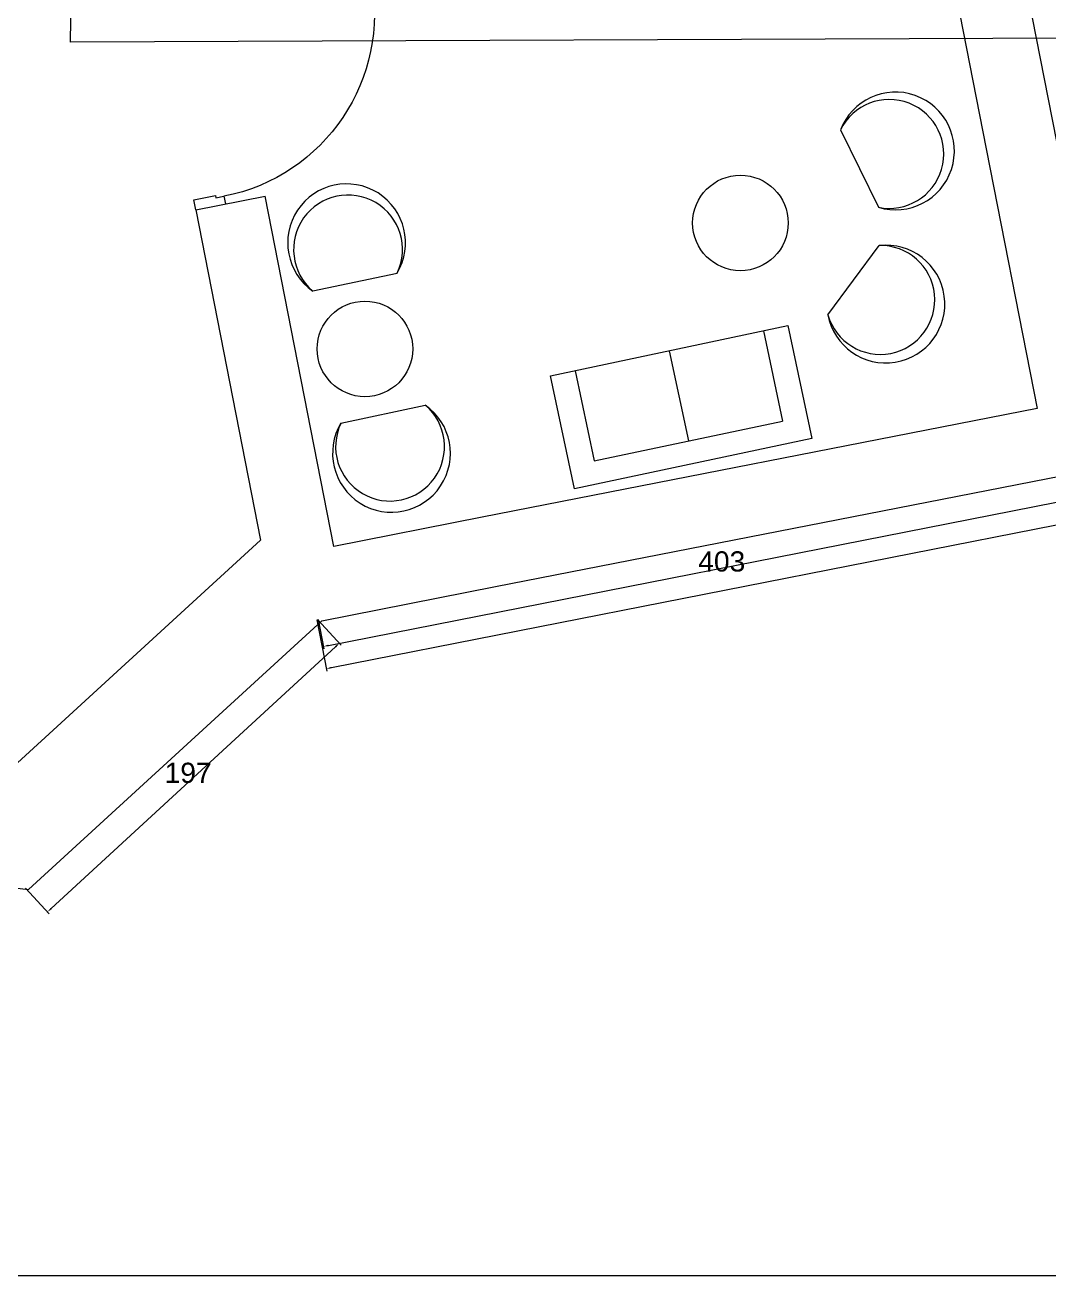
# Model space of a CAD drawing. Header units: inches. Extents: x 3473 to 6569, y -2621 to 2096.
# Drawn here: x 5083 to 5590, y 28 to 648 of the extents above; entities that cross this region are included whole.
import ezdxf

# ---------------------------------------------------------------- set-up
doc = ezdxf.new("R2010")
doc.units = ezdxf.units.IN
doc.header["$MEASUREMENT"] = 0
doc.styles.add('Annotative', font='arial.ttf')

msp = doc.modelspace()

# ---------------------------------------------------------------- linework, layer by layer
at = {"color": 7, "lineweight": 0}
for p, q in [((5625.34, 430.29), (5516.12, 987.12)), ((5488.51, 946.04), (5557.36, 595.01)), ((5105.44, 639.31), (5107.98, 800)), ((6539.29, 645.27), (5105.44, 639.31)), ((5486.86, 595.87), (5505.66, 557.54)), ((5557.36, 595.01), (5584.26, 457.9)), ((5166.55, 561.28), (5177.34, 563.4)), ((5167.51, 556.37), (5166.55, 561.28)), ((5167.51, 556.37), (5201.86, 563.11)), ((5177.34, 563.4), (5177.57, 562.22)), ((5177.57, 562.22), (5181.5, 562.99)), ((5181.5, 562.99), (5182.23, 559.26)), ((5235.89, 389.57), (5201.86, 563.11)), ((5167.51, 556.37), (5199.62, 392.68)), ((5480.68, 504.31), (5506.07, 538.62)), ((5225.53, 516.09), (5267.28, 524.99)), ((5343.31, 474.02), (5460.86, 498.93)), ((5448.77, 496.36), (5458.24, 451.67)), ((5460.86, 498.93), (5472.7, 443.04)), ((5234.73, 329.5), (6037.56, 487.57)), ((5402.08, 486.47), (5411.55, 441.78)), ((5355.15, 418.13), (5343.31, 474.02)), ((5355.4, 476.58), (5364.87, 431.89)), ((5239.48, 450.68), (5281.23, 459.58)), ((5584.26, 457.9), (5309.36, 403.98)), ((5364.87, 431.89), (5458.24, 451.67)), ((5472.7, 443.04), (5355.15, 418.13)), ((5316.09, 369.64), (5625.34, 430.29)), ((5233.26, 340.49), (5623.67, 417.36)), ((5309.36, 403.98), (5235.89, 389.57)), ((5199.62, 392.68), (5058.06, 263.01)), ((5230.07, 352.76), (5316.09, 369.64)), ((5227.82, 353.32), (5239.5, 340.63)), ((5228.19, 353.3), (5231.04, 338.78)), ((5084.71, 219.62), (5230.07, 352.76)), ((5227.52, 353.17), (5232.52, 327.79)), ((5095.9, 210.13), (5236.82, 339.86)), ((5020.39, 227.15), (5084.71, 219.62)), ((5083.23, 220.2), (5094.91, 207.52)), ((6560.71, 28.12), (3473.49, 28.12))]:
    msp.add_line(p, q, dxfattribs=at)
for centre in [(5437.32, 549.78), (5251.35, 487.4), (5251.35, 487.4)]:
    msp.add_circle(centre, 23.66, dxfattribs=at)
for centre, radius, start, end in [((5514.12, 585.47), 29.18, 253.14712, 159.11722), ((5511.06, 583.97), 26.97, 258.45047, 153.81388), ((5242.26, 539.99), 29.18, 329.05552, 235.02562), ((5242.97, 536.66), 26.97, 334.35887, 229.72228), ((5509.37, 509.63), 29.18, 190.51021, 96.48031), ((5506.63, 511.66), 26.97, 195.81356, 91.17697), ((5264.51, 435.67), 29.18, 149.05552, 55.02562), ((5263.8, 439.01), 26.97, 154.35887, 49.72228)]:
    msp.add_arc(centre, radius, start, end, dxfattribs=at)
at = {"color": 7, "lineweight": 0, "extrusion": (0, 0, -1)}
msp.add_ellipse((5163.71, 653.66), major_axis=(-90.67, -17.78), ratio=1, start_param=3.141585, end_param=4.712381, dxfattribs=at)
at = {"color": 7, "lineweight": 0}
for points in [[(5233.18, 340.9), (5233.34, 340.08), (5230.8, 340.01)], [(5236.54, 340.17), (5237.1, 339.55), (5238.66, 341.55)], [(5234.65, 329.9), (5234.81, 329.09), (5232.28, 329.01)], [(5095.62, 210.43), (5096.18, 209.82), (5094.06, 208.44)]]:
    msp.add_solid(points, dxfattribs=at)

# ---------------------------------------------------------------- texts
at = {"color": 7, "style": 'Annotative'}
for s, p in [('403', (5416.42, 377.12)), ('197', (5152.11, 272.4))]:
    msp.add_text(s, height=10, dxfattribs=at).set_placement(p)

doc.saveas('drawing.dxf')
